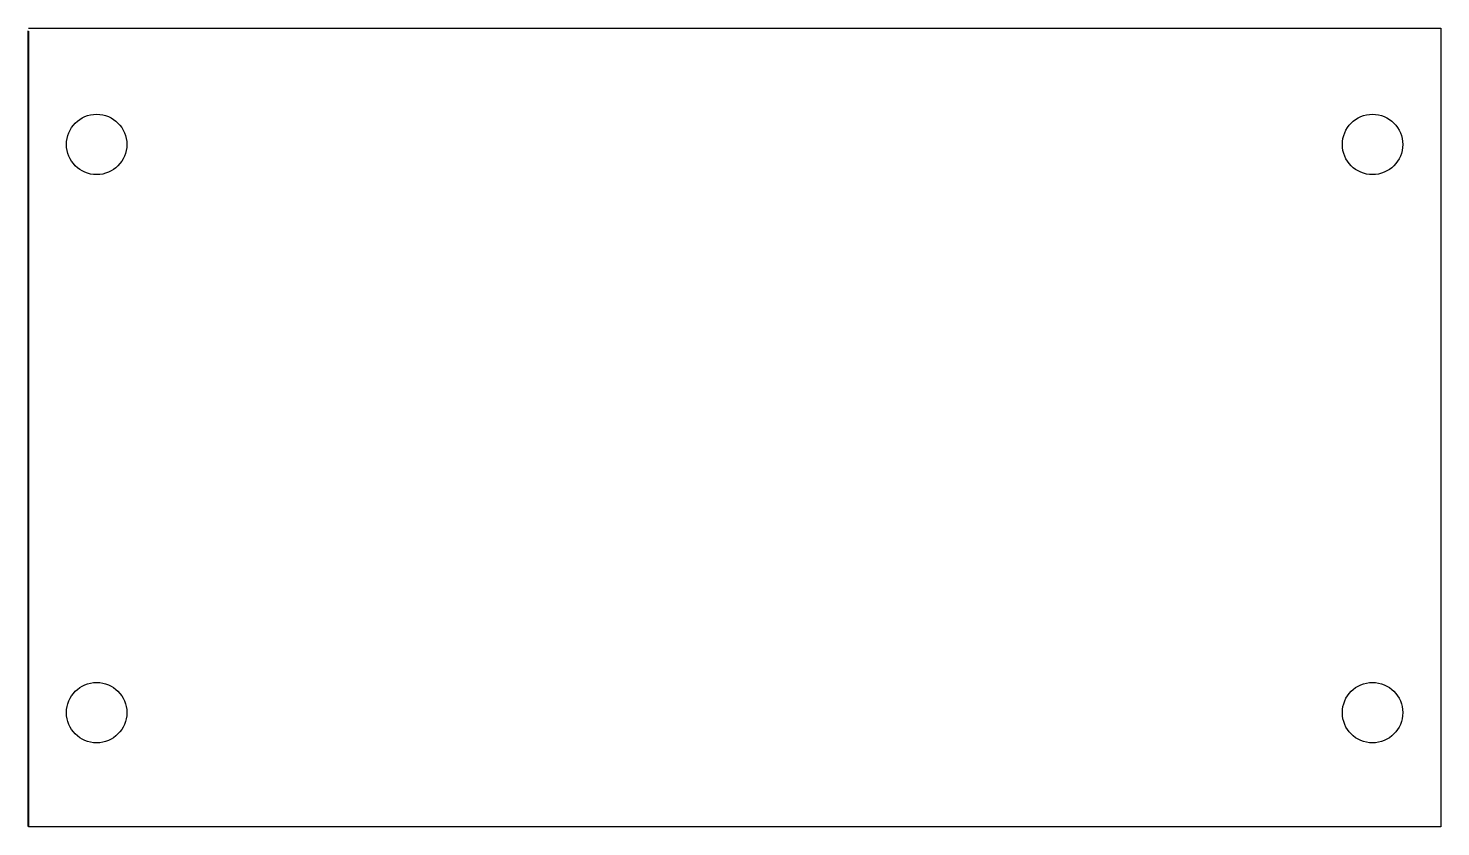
# Model space of a CAD drawing. Header units: centimetres. Extents: x 269.1 to 283.6, y 188.4 to 196.6.
import ezdxf

# ---------------------------------------------------------------- set-up
doc = ezdxf.new("R2010")
doc.units = ezdxf.units.CM
doc.header["$MEASUREMENT"] = 0
doc.layers.add('Left_SIde_Radio01_Blank_Holes_This v3_0', color=7, linetype='Continuous')

msp = doc.modelspace()

# ---------------------------------------------------------------- linework, layer by layer
at = {"layer": 'Left_SIde_Radio01_Blank_Holes_This v3_0'}
for p, q in [((269.109, 188.366), (269.109, 196.537)), ((269.111, 196.564), (283.611, 196.564)), ((269.111, 196.535), (269.111, 188.364)), ((283.611, 196.564), (283.611, 188.364)), ((283.611, 188.364), (269.111, 188.364))]:
    msp.add_line(p, q, dxfattribs=at)
for centre in [(269.811, 195.371), (282.911, 195.371), (269.811, 189.536), (282.911, 189.536)]:
    msp.add_circle(centre, 0.31, dxfattribs=at)

doc.saveas('drawing.dxf')
